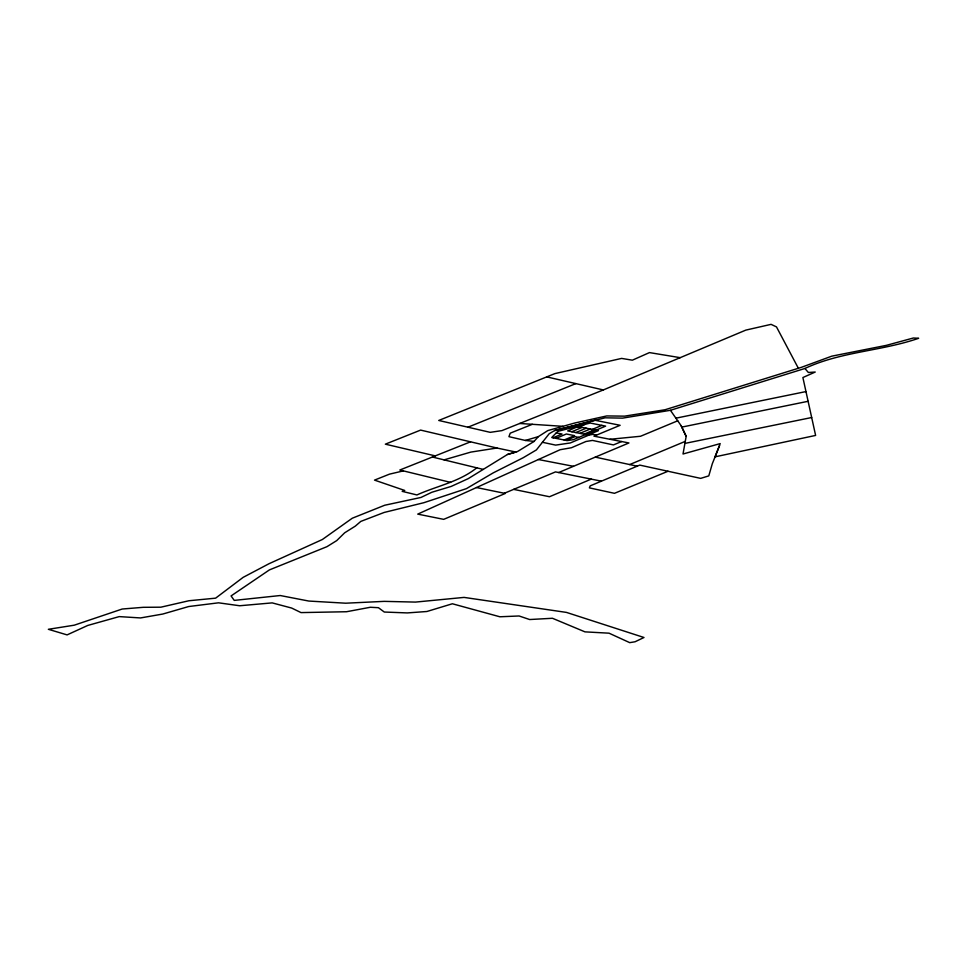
<?xml version="1.0" encoding="UTF-8"?>
<svg xmlns="http://www.w3.org/2000/svg" width="967" height="967" viewBox="0 0 967 967"><rect width="100%" height="100%" fill="white"/><g stroke="black" fill="none" stroke-linecap="round" stroke-linejoin="round"><path stroke-width="1.45" d="M670.421 410.298L681.155 425.734L686.171 436.347L683.016 454.007L720.185 443.599L715.072 456.835L815.616 435.428L802.888 377.541L815.229 372.041L808.364 372.488L804.919 368.475L670.421 410.298L622.579 418.131L605.064 417.817L554.683 430.52L549.171 433.748L536.407 449.909L523.244 457.705L493.206 472.887L466.42 488.637L423.836 502.707L384.165 512.45L360.8 521.406L355.3 526.133L344.663 532.805L336.709 540.613L326.943 546.681L269.418 569.901L231.077 595.926L234.244 600.398L280.237 595.527L308.787 601.051L345.702 603.203L384.237 601.365L415.484 602.09L464.075 597.401L566.481 612.413L643.986 637.495L635.041 641.774L629.722 642.644L609.029 633.18L584.975 631.862L552.459 618.276L529.662 619.533L519.074 615.979L499.854 616.777L452.375 603.771L426.894 611.495L407.276 612.921L384.298 612.038L378.423 607.699L370.361 607.264L346.524 611.736L301.015 612.595L291.647 608.05L272.186 602.888L239.683 605.753L218.53 602.816L188.686 606.539L162.77 614.045L140.541 617.937L119.219 616.608L87.767 625.444L67.086 634.896L48.35 629.299L74.241 625.19L122.193 609.029L143.297 607.312L160.86 607.191L188.916 600.749L215.617 598.162L243.164 577.347L268.983 563.737L322.337 539.526L352.29 518.215L384.697 505.245L420.959 497.461L431.862 492.251L451.178 486.425L468.258 478.629L507.482 454.478L517.393 451.601L533.977 441.496L538.341 436.625L547.818 430.581L574.761 423.014L606.78 415.931L624.549 416.148L665.03 409.754L801.305 367.363L831.765 356.17L886.28 345.376L913.356 338.003L918.65 338.293C881.312 351.202 840.891 351.553 804.919 368.475M719.569 445.594L712.292 463.785L708.787 475.885L700.676 478.375L639.767 465.103L590.16 485.881L589.399 487.876L614.48 493.315L668.028 471.255M476.779 467.823C459.168 481.941 436.891 485.93 416.91 494.947L402.187 491.357L404.738 490.462L374.519 480.115L389.532 474.132L403.372 470.893M798.367 368.282L776.489 326.906L771.074 324.356L745.823 330.11L603.323 389.943L501.909 430.617L490.233 432.346L438.74 420.464L554.913 373.6L621.6 358.406L632.358 360.183L649.461 352.592L680.188 357.669M553.112 437.773L562.032 434.026L556.291 432.878M584.987 424.38L578.665 427.039L576.392 426.592M556.001 438.365L566.396 433.99L574.543 435.633L564.148 439.997M571.763 431.741L582.158 427.378M575.836 432.563L586.22 428.188M579.898 433.373L590.293 429.01M566.13 440.396L575.051 436.649L578.798 437.398M601.873 425.383L591.683 429.662L595.43 430.412M583.971 434.195L594.367 429.832M558.684 472.537L628.925 442.959L593.956 436.165L620.137 425.299L594.838 420.222L554.683 430.52M591.248 479.124L549.486 496.736L513.658 489.375L504.363 493.267M513.658 489.375L555.505 471.896L601.377 481.167M629.698 464.559L685.277 441.363M677.722 420.79L640.541 436.262L610.008 439.284M621.648 441.544L613.429 444.917L592.493 440.42L585.917 441.508L571.473 447.733L560.123 449.715L417.732 514.118L443.684 519.352L505.306 493.46L476.489 487.537M467.931 427.209L575.873 383.609M532.333 424.308L510.238 433.168L508.932 436.661L525.359 440.456L534.074 441.387M470.542 441.822L399.818 470.022L450.634 482.388M525.359 440.456L538.341 436.625M444.071 459.869L470.844 452.097L496.953 448.023L515.87 452.048L507.482 454.478M675.897 418.179L805.97 391.575M681.155 425.734L681.795 427.1L808.11 401.293M684.902 443.406L811.676 417.526M519.738 423.473L562.939 426.326M596.579 435.077L592.868 434.364L588.734 435.15L570.325 442.959L555.662 445.11L542.427 442.282M538.414 459.53L573.479 466.312M595.297 457.125L637.132 466.179M546.73 376.888L603.323 389.943M496.953 448.023L420.609 430.097L385.35 444.167L435.271 455.88M432.394 457.028L483.246 469.406M681.795 427.1L686.171 436.347M557.766 431.367L551.746 437.507L567.121 440.589L573.358 439.683L605.62 426.133L590.233 423.038L557.766 431.367M578.085 426.556L567.689 430.919L588.045 435.017L598.44 430.641L578.085 426.556"/></g></svg>
